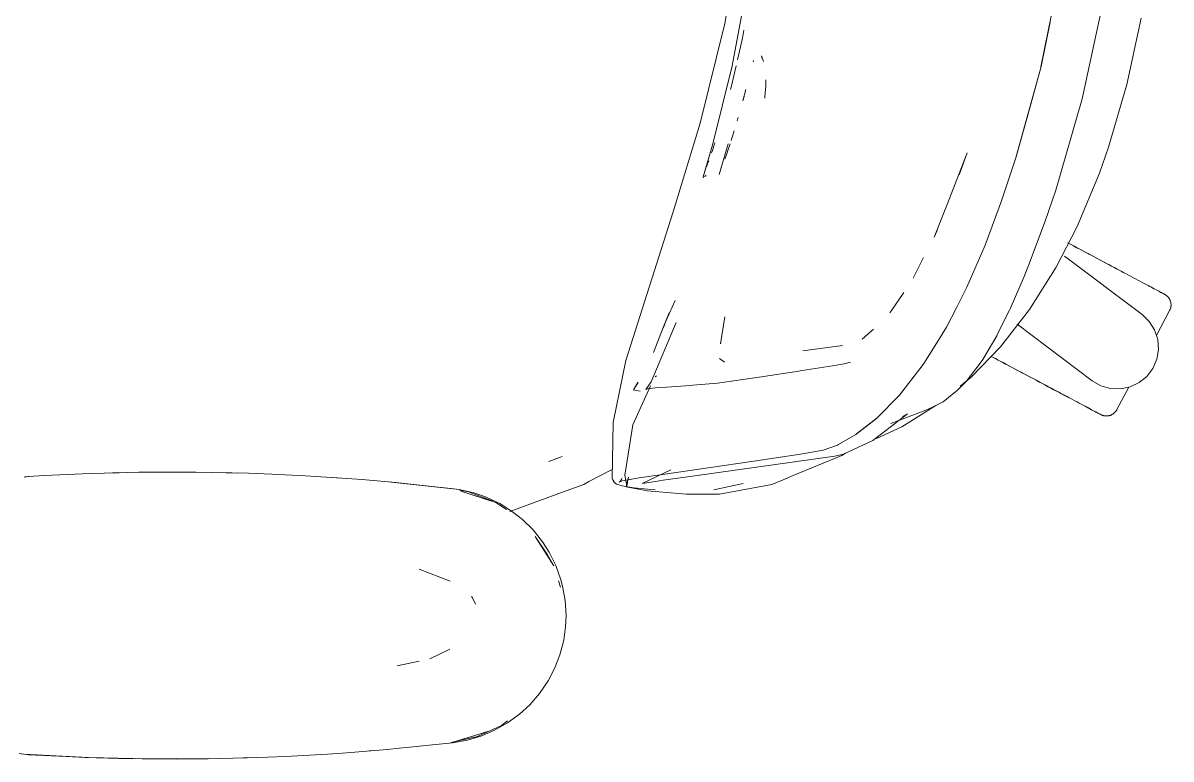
# Model space of a CAD drawing. Header units: millimetres. Extents: x 155927 to 317870, y -36033 to 97293.
# Drawn here: x 211572.2 to 211959.9, y 17294.4 to 17543.1 of the extents above; entities that cross this region are included whole.
import ezdxf

# ---------------------------------------------------------------- set-up
doc = ezdxf.new("R2010")
doc.units = ezdxf.units.MM
doc.header["$MEASUREMENT"] = 0
doc.layers.add('G-IMPT', color=8, linetype='CONTINUOUS', lineweight=9)
doc.layers.add('I-FURN', color=8, linetype='CONTINUOUS', lineweight=9)

msp = doc.modelspace()

# ---------------------------------------------------------------- linework, layer by layer
at = {"layer": 'G-IMPT'}
for p, q in [((211809.25, 17542.92), (211815.51, 17580.66)), ((211922.22, 17559.49), (211916, 17528.25)), ((211916, 17528.25), (211922.21, 17559.41)), ((211811.72, 17528.6), (211816.65, 17555.27)), ((211936.57, 17548.22), (211929.9, 17517.43)), ((211916.04, 17528.36), (211919.12, 17543.39)), ((211944.99, 17522.33), (211949.81, 17544.69)), ((211800.94, 17509.24), (211809.25, 17542.92)), ((211815.67, 17540.65), (211815.2, 17538.02)), ((211815.2, 17538.02), (211813.49, 17530.6)), ((211821.6, 17532.01), (211822.29, 17530.06)), ((211821.6, 17532.01), (211821.82, 17530.96)), ((211811.72, 17528.6), (211805.17, 17502.29)), ((211813.04, 17528.62), (211811.49, 17521.87)), ((211818.93, 17530.41), (211818.8, 17530)), ((211916.04, 17528.36), (211907.61, 17497.96)), ((211916.04, 17528.36), (211907.66, 17497.87)), ((211911.39, 17511.12), (211916.04, 17528.36)), ((211823.14, 17523.92), (211823.14, 17523.22)), ((211811.49, 17521.87), (211811.14, 17520.59)), ((211815.34, 17516.79), (211816.33, 17520.65)), ((211823.03, 17521.85), (211822.76, 17518.14)), ((211823.03, 17521.85), (211823.14, 17523.22)), ((211938.82, 17501.09), (211944.99, 17522.33)), ((211815.34, 17516.79), (211815.73, 17518.31)), ((211822.76, 17518.14), (211822.73, 17517.66)), ((211920.96, 17486.6), (211929.9, 17517.43)), ((211800.94, 17509.24), (211791.76, 17479.26)), ((211813.43, 17510), (211813.76, 17511.12)), ((211911.39, 17511.12), (211907.61, 17497.96)), ((211811.65, 17504.21), (211812.44, 17506.7)), ((211805.17, 17502.29), (211801.9, 17491.06)), ((211805.17, 17502.29), (211802.06, 17491.46)), ((211805.17, 17502.29), (211802.11, 17491.75)), ((211805.8, 17502.29), (211805.06, 17500.06)), ((211805.8, 17502.29), (211805.95, 17502.75)), ((211810.36, 17502.29), (211807.33, 17491.86)), ((211810.25, 17499.99), (211811.03, 17502.29)), ((211811.41, 17503.43), (211811.65, 17504.21)), ((211935.75, 17492.35), (211938.82, 17501.09)), ((211803.79, 17496.51), (211803.44, 17495.54)), ((211804.78, 17499.26), (211805.06, 17500.06)), ((211809.24, 17497.11), (211810, 17499.27)), ((211810.25, 17499.99), (211810, 17499.27)), ((211891.06, 17499.21), (211884.35, 17481.76)), ((211891.06, 17499.21), (211888.34, 17491.77)), ((211902.65, 17482.95), (211907.66, 17497.87)), ((211803.44, 17495.54), (211803.05, 17494.47)), ((211801.9, 17491.06), (211802.03, 17490.82)), ((211802.11, 17491.75), (211802.06, 17491.46)), ((211802.99, 17491.6), (211802.38, 17491.22)), ((211802.99, 17491.6), (211802.78, 17491.46)), ((211935.75, 17492.35), (211928.23, 17474.38)), ((211920.96, 17486.6), (211919.76, 17482.99)), ((211884.35, 17481.76), (211883.68, 17480.03)), ((211902.65, 17482.95), (211897.19, 17468.07)), ((211917.42, 17476.17), (211919.76, 17482.99)), ((211791.76, 17479.26), (211775.77, 17429.02)), ((211883.68, 17480.03), (211879.96, 17470.71)), ((211917.42, 17476.17), (211911.82, 17461.1)), ((211928.23, 17474.38), (211921.14, 17460.6)), ((211879.96, 17470.71), (211880.96, 17472.95)), ((211897.19, 17468.07), (211891.01, 17453.84)), ((211872.79, 17456.87), (211876.33, 17463.84)), ((211910.34, 17457.42), (211911.82, 17461.1)), ((211921.14, 17460.6), (211912.16, 17446.31)), ((211887.63, 17447.12), (211891.01, 17453.84)), ((211905.57, 17446.46), (211910.34, 17457.42)), ((211865.76, 17446.26), (211869.26, 17451.39)), ((211869.26, 17451.39), (211869.65, 17451.97)), ((211789.47, 17442.58), (211792.52, 17449.3)), ((211865.76, 17446.26), (211865.01, 17445.16)), ((211887.63, 17447.12), (211884.06, 17440.33)), ((211912.16, 17446.31), (211902.36, 17433.7)), ((211905.57, 17446.46), (211905.35, 17446.02)), ((211788.44, 17440), (211790.47, 17445.12)), ((211790.47, 17445.11), (211788.44, 17440)), ((211788.45, 17440.21), (211790.47, 17445.11)), ((211807.8, 17434.68), (211809.2, 17443.84)), ((211901.35, 17438.01), (211905.35, 17446.02)), ((211784.31, 17421.87), (211792.75, 17441.84)), ((211788.45, 17440.21), (211785.19, 17431.74)), ((211859.49, 17439.63), (211855.58, 17436.29)), ((211880.29, 17434.1), (211884.06, 17440.33)), ((211807.8, 17434.68), (211807.85, 17435.02)), ((211901.04, 17437.41), (211896.31, 17429.41)), ((211901.35, 17438.01), (211901.04, 17437.41)), ((211835.63, 17432.35), (211848.99, 17434.13)), ((211848.99, 17434.13), (211848.52, 17433.98)), ((211880.29, 17434.1), (211876.41, 17428)), ((211892.4, 17423.41), (211902.36, 17433.7)), ((211771.57, 17408.07), (211775.77, 17429.02)), ((211807.45, 17429.73), (211809.09, 17428.45)), ((211835.33, 17425.67), (211847.06, 17427.47)), ((211847.06, 17427.47), (211847.53, 17427.55)), ((211849.51, 17427.97), (211847.53, 17427.55)), ((211851.67, 17428.43), (211849.51, 17427.97)), ((211868.22, 17417.31), (211876.24, 17427.74)), ((211876.41, 17428), (211876.24, 17427.74)), ((211890.73, 17421.99), (211895.44, 17428.12)), ((211895.44, 17428.12), (211896.31, 17429.41)), ((211785.76, 17423.58), (211786.2, 17423.85)), ((211820.86, 17423.38), (211806.79, 17421.35)), ((211820.86, 17423.38), (211834.22, 17425.49)), ((211834.22, 17425.49), (211834.73, 17425.57)), ((211835.33, 17425.67), (211834.73, 17425.57)), ((211892.4, 17423.41), (211888.73, 17420.41)), ((211778.2, 17407.36), (211784.19, 17420.53)), ((211778.35, 17419.19), (211779.93, 17421.66)), ((211778.35, 17419.19), (211778.41, 17419.17)), ((211779.93, 17421.66), (211778.41, 17419.17)), ((211778.41, 17419.17), (211779.9, 17421.64)), ((211779.28, 17418.9), (211778.41, 17419.17)), ((211782.55, 17419.2), (211784.31, 17421.87)), ((211783.27, 17419.48), (211782.55, 17419.2)), ((211783.27, 17419.48), (211783.28, 17419.49)), ((211785.66, 17419.78), (211783.28, 17419.49)), ((211785.66, 17419.78), (211785.75, 17419.79)), ((211789.62, 17420.09), (211785.75, 17419.79)), ((211797.48, 17420.65), (211789.62, 17420.09)), ((211798.47, 17420.72), (211797.48, 17420.65)), ((211806.71, 17421.34), (211798.47, 17420.72)), ((211806.71, 17421.34), (211806.79, 17421.35)), ((211882.97, 17415.1), (211887.84, 17418.97)), ((211887.84, 17418.97), (211890.73, 17421.99)), ((211780.63, 17418.73), (211779.28, 17418.9)), ((211868.22, 17417.31), (211860.48, 17409.41)), ((211882.97, 17415.1), (211881.84, 17414.49)), ((211865.26, 17407.73), (211877.17, 17412.24)), ((211869.03, 17406.67), (211880.48, 17413.8)), ((211879.4, 17413.32), (211877.17, 17412.24)), ((211881.84, 17414.49), (211879.4, 17413.32)), ((211771.57, 17408.07), (211771.19, 17389.08)), ((211778.2, 17407.36), (211775.49, 17390.32)), ((211853.51, 17403.99), (211860.48, 17409.41)), ((211860.69, 17409.71), (211853.74, 17404.32)), ((211860.69, 17409.71), (211857.12, 17406.9)), ((211870.92, 17410.97), (211859.21, 17402.02)), ((211870.92, 17410.97), (211869.19, 17409.98)), ((211853.51, 17403.99), (211847.68, 17400.7)), ((211853.74, 17404.32), (211857.12, 17406.9)), ((211860.4, 17402.69), (211869.03, 17406.67)), ((211842.47, 17398.73), (211847.26, 17400.49)), ((211847.68, 17400.7), (211847.26, 17400.49)), ((211852.69, 17398.99), (211859.21, 17402.02)), ((211754.32, 17396.61), (211749.85, 17394.97)), ((211749.85, 17394.97), (211753.73, 17396.35)), ((211754.32, 17396.61), (211753.73, 17396.35)), ((211799.12, 17390.1), (211846.34, 17396.77)), ((211819.03, 17395.04), (211834.8, 17397.43)), ((211848.77, 17396.93), (211832.32, 17390.14)), ((211842.47, 17398.73), (211834.8, 17397.43)), ((211846.34, 17396.77), (211849.33, 17397.42)), ((211849.94, 17397.7), (211848.77, 17396.93)), ((211852.69, 17398.99), (211849.33, 17397.42)), ((211770.93, 17392.1), (211763.35, 17388.13)), ((211781.27, 17387.47), (211791.01, 17392.09)), ((211788.15, 17390.49), (211819.03, 17395.04)), ((211572.7, 17389.58), (211574.18, 17389.85)), ((211573.95, 17389.85), (211572.7, 17389.7)), ((211579.62, 17390.14), (211573.95, 17389.85)), ((211579.62, 17390.14), (211592.18, 17390.75)), ((211595.72, 17390.88), (211592.18, 17390.75)), ((211611.39, 17391.26), (211595.72, 17390.88)), ((211599.77, 17390.96), (211602.45, 17391.08)), ((211604.67, 17391.08), (211602.45, 17391.08)), ((211611.39, 17391.26), (211615.91, 17391.31)), ((211615.91, 17391.31), (211630.62, 17391.3)), ((211636.09, 17391.23), (211630.62, 17391.3)), ((211636.09, 17391.23), (211648.4, 17390.93)), ((211642.87, 17391.09), (211640.79, 17391.09)), ((211644.53, 17391.01), (211642.87, 17391.09)), ((211656.28, 17390.64), (211648.4, 17390.93)), ((211656.28, 17390.64), (211667.58, 17390.1)), ((211676.45, 17389.54), (211667.58, 17390.1)), ((211676.45, 17389.54), (211686.74, 17388.81)), ((211678.49, 17389.4), (211676.59, 17389.49)), ((211678.49, 17389.4), (211679.91, 17389.27)), ((211698.14, 17387.83), (211686.74, 17388.81)), ((211763.35, 17388.13), (211761.59, 17387.2)), ((211771.19, 17389.08), (211771.8, 17388.04)), ((211771.67, 17388.67), (211771.8, 17388.04)), ((211771.67, 17388.67), (211771.77, 17388.12)), ((211771.8, 17388.04), (211771.77, 17388.12)), ((211772.17, 17387.55), (211771.8, 17388.04)), ((211774.66, 17388.43), (211773.56, 17387.88)), ((211774.06, 17388.27), (211773.56, 17387.88)), ((211774.04, 17388.27), (211780.3, 17389.37)), ((211774.66, 17388.43), (211774.04, 17388.27)), ((211774.06, 17388.27), (211774.38, 17388.81)), ((211774.46, 17389.31), (211774.38, 17388.81)), ((211776.17, 17386.74), (211775.49, 17390.32)), ((211776.66, 17389.61), (211775.94, 17386.33)), ((211776.66, 17389.61), (211776.17, 17386.74)), ((211780.3, 17389.37), (211788.15, 17390.49)), ((211787.16, 17388.44), (211782.14, 17387.61)), ((211787.16, 17388.44), (211788.46, 17388.66)), ((211799.12, 17390.1), (211788.46, 17388.66)), ((211825.1, 17387.15), (211828.95, 17388.74)), ((211832.32, 17390.14), (211828.95, 17388.74)), ((211719.57, 17385.47), (211696.62, 17387.93)), ((211696.62, 17387.93), (211716.76, 17385.81)), ((211719.57, 17385.47), (211698.14, 17387.83)), ((211719.57, 17385.47), (211716.76, 17385.81)), ((211719.57, 17385.47), (211724.54, 17384.32)), ((211719.65, 17385.26), (211722.71, 17384.68)), ((211731.93, 17381.07), (211720.07, 17384.89)), ((211729.22, 17381.97), (211720.07, 17384.89)), ((211722.71, 17384.68), (211730.89, 17381.48)), ((211728.67, 17382.87), (211724.54, 17384.32)), ((211736.68, 17378.07), (211755.62, 17385.01)), ((211755.62, 17385.01), (211761.59, 17387.2)), ((211772.71, 17387.23), (211772.17, 17387.55)), ((211772.71, 17387.23), (211774.57, 17386.68)), ((211777.85, 17386.14), (211774.57, 17386.68)), ((211778.26, 17385.88), (211775.94, 17386.33)), ((211777.85, 17386.14), (211778.46, 17386.07)), ((211782.51, 17385.07), (211778.26, 17385.88)), ((211778.46, 17386.07), (211783.15, 17385.55)), ((211781.27, 17387.47), (211782.14, 17387.61)), ((211782.98, 17385.03), (211782.51, 17385.07)), ((211782.98, 17385.03), (211792.31, 17384.23)), ((211783.15, 17385.55), (211785.74, 17385.34)), ((211792.31, 17384.23), (211796.26, 17383.88)), ((211805.53, 17385.32), (211814.84, 17387.37)), ((211807.4, 17383.91), (211825.1, 17387.15)), ((211814.84, 17387.37), (211815.42, 17387.52)), ((211733.25, 17380.68), (211728.67, 17382.87)), ((211731.93, 17381.07), (211729.22, 17381.97)), ((211731.93, 17381.07), (211735.51, 17378.65)), ((211733.25, 17380.68), (211737.58, 17377.95)), ((211800.43, 17383.89), (211796.26, 17383.88)), ((211807.4, 17383.91), (211800.43, 17383.89)), ((211740.88, 17375.33), (211737.58, 17377.95)), ((211744.49, 17371.78), (211740.88, 17375.33)), ((211744.49, 17371.78), (211747.68, 17367.8)), ((211751.54, 17359.65), (211745.22, 17369.6)), ((211749.38, 17363.33), (211745.22, 17369.6)), ((211749.94, 17364.25), (211747.68, 17367.8)), ((211751.54, 17359.65), (211749.38, 17363.33)), ((211752.18, 17359.75), (211749.94, 17364.25)), ((211706.06, 17358.57), (211716.48, 17354.43)), ((211752.18, 17359.75), (211753.89, 17354.97)), ((211753.1, 17354.54), (211753.71, 17352.51)), ((211754.46, 17352.84), (211753.89, 17354.97)), ((211724.01, 17348.9), (211723.71, 17349.35)), ((211755.34, 17347.9), (211754.46, 17352.84)), ((211725.02, 17346.68), (211724.01, 17348.9)), ((211755.64, 17342.85), (211755.34, 17347.9)), ((211755.64, 17342.85), (211755.46, 17339.01)), ((211754.82, 17334.49), (211755.46, 17339.01)), ((211754.82, 17334.49), (211753.55, 17329.63)), ((211716.39, 17331.48), (211709.6, 17328.21)), ((211698.56, 17325.87), (211705.99, 17327.45)), ((211751.72, 17324.92), (211753.55, 17329.63)), ((211749.53, 17320.75), (211751.72, 17324.92)), ((211749.53, 17320.75), (211746.7, 17316.58)), ((211746.7, 17316.58), (211743.38, 17312.75)), ((211739.94, 17309.58), (211743.38, 17312.75)), ((211731.42, 17304.08), (211735.86, 17306.59)), ((211735.9, 17307.28), (211733.79, 17305.68)), ((211739.94, 17309.58), (211735.86, 17306.59)), ((211716.76, 17299.9), (211729.22, 17303.73)), ((211729.22, 17303.73), (211720.07, 17300.82)), ((211725.73, 17301.95), (211733.79, 17305.68)), ((211731.42, 17304.08), (211727.18, 17302.26)), ((211699.35, 17298), (211717.27, 17299.9)), ((211716.76, 17299.9), (211720.07, 17300.82)), ((211717.27, 17299.9), (211722.31, 17300.8)), ((211725.73, 17301.95), (211717.32, 17300.03)), ((211727.18, 17302.26), (211722.31, 17300.8)), ((211572.57, 17295.97), (211570.93, 17296.22)), ((211593.15, 17294.92), (211572.57, 17295.97)), ((211594.36, 17294.88), (211572.57, 17295.97)), ((211572.57, 17295.97), (211574.18, 17295.85)), ((211594.36, 17294.88), (211574.18, 17295.85)), ((211614.55, 17294.42), (211593.15, 17294.92)), ((211604.71, 17294.58), (211593.15, 17294.92)), ((211593.15, 17294.92), (211594.36, 17294.88)), ((211654.91, 17295.02), (211643.15, 17294.63)), ((211654.91, 17295.02), (211660.93, 17295.27)), ((211675.07, 17296.08), (211660.93, 17295.27)), ((211680.16, 17296.4), (211675.07, 17296.08)), ((211680.16, 17296.4), (211695.22, 17297.65)), ((211688.34, 17297.06), (211690.02, 17297.22)), ((211695.22, 17297.65), (211699.35, 17298)), ((211614.55, 17294.42), (211594.36, 17294.88)), ((211634.73, 17294.46), (211604.71, 17294.58)), ((211614.55, 17294.42), (211604.71, 17294.58)), ((211604.71, 17294.58), (211623.94, 17294.37)), ((211612.51, 17294.44), (211610.3, 17294.52)), ((211614.55, 17294.45), (211612.51, 17294.44)), ((211634.73, 17294.46), (211614.55, 17294.42)), ((211634.73, 17294.46), (211623.94, 17294.37)), ((211634.73, 17294.46), (211643.15, 17294.63)), ((211648.09, 17294.76), (211646.59, 17294.75)), ((211650.02, 17294.87), (211648.09, 17294.76))]:
    msp.add_line(p, q, dxfattribs=at)
at = {"layer": 'I-FURN'}
for p, q in [((211925.96, 17468.31), (211924.99, 17468.83)), ((211925.44, 17468.59), (211926.4, 17468.08)), ((211926.93, 17467.79), (211925.96, 17468.31)), ((211926.4, 17468.08), (211927.38, 17467.55)), ((211927.91, 17467.27), (211926.93, 17467.79)), ((211927.38, 17467.55), (211928.37, 17467.03)), ((211928.91, 17466.74), (211927.91, 17467.27)), ((211928.37, 17467.03), (211929.36, 17466.5)), ((211929.9, 17466.21), (211928.91, 17466.74)), ((211929.36, 17466.5), (211930.36, 17465.97)), ((211930.9, 17465.68), (211929.9, 17466.21)), ((211930.36, 17465.97), (211931.37, 17465.44)), ((211931.91, 17465.15), (211930.9, 17465.68)), ((211923.99, 17464.27), (211950.13, 17444.57)), ((211931.37, 17465.44), (211932.37, 17464.9)), ((211932.91, 17464.61), (211931.91, 17465.15)), ((211932.37, 17464.9), (211933.38, 17464.37)), ((211933.92, 17464.08), (211932.91, 17464.61)), ((211933.38, 17464.37), (211934.38, 17463.83)), ((211934.92, 17463.55), (211933.92, 17464.08)), ((211934.38, 17463.83), (211935.38, 17463.3)), ((211935.92, 17463.01), (211934.92, 17463.55)), ((211935.38, 17463.3), (211936.38, 17462.77)), ((211936.92, 17462.49), (211935.92, 17463.01)), ((211936.38, 17462.77), (211937.37, 17462.24)), ((211937.9, 17461.96), (211936.92, 17462.49)), ((211937.37, 17462.24), (211938.35, 17461.72)), ((211938.88, 17461.44), (211937.9, 17461.96)), ((211938.35, 17461.72), (211939.33, 17461.2)), ((211939.85, 17460.93), (211938.88, 17461.44)), ((211939.33, 17461.2), (211940.29, 17460.69)), ((211940.81, 17460.42), (211939.85, 17460.93)), ((211940.29, 17460.69), (211941.24, 17460.19)), ((211941.75, 17459.91), (211940.81, 17460.42)), ((211941.24, 17460.19), (211942.18, 17459.69)), ((211942.68, 17459.42), (211941.75, 17459.91)), ((211942.18, 17459.69), (211943.1, 17459.2)), ((211943.59, 17458.93), (211942.68, 17459.42)), ((211943.1, 17459.2), (211944.01, 17458.71)), ((211944.49, 17458.46), (211943.59, 17458.93)), ((211945.37, 17457.99), (211944.49, 17458.46)), ((211946.22, 17457.54), (211945.37, 17457.99)), ((211947.06, 17457.09), (211946.22, 17457.54)), ((211947.87, 17456.66), (211947.06, 17457.09)), ((211948.66, 17456.24), (211947.87, 17456.66)), ((211949.42, 17455.84), (211948.66, 17456.24)), ((211950.16, 17455.45), (211949.42, 17455.84)), ((211950.86, 17455.07), (211950.16, 17455.45)), ((211951.54, 17454.71), (211950.86, 17455.07)), ((211952.19, 17454.37), (211951.54, 17454.71)), ((211952.81, 17454.04), (211952.19, 17454.37)), ((211953.39, 17453.73), (211952.81, 17454.04)), ((211953.08, 17453.89), (211953.65, 17453.59)), ((211953.94, 17453.43), (211953.39, 17453.73)), ((211953.65, 17453.59), (211954.18, 17453.31)), ((211954.46, 17453.16), (211953.94, 17453.43)), ((211954.18, 17453.31), (211954.68, 17453.04)), ((211954.94, 17452.9), (211954.46, 17453.16)), ((211954.68, 17453.04), (211955.15, 17452.79)), ((211955.39, 17452.67), (211954.94, 17452.9)), ((211955.15, 17452.79), (211955.58, 17452.56)), ((211955.8, 17452.45), (211955.39, 17452.67)), ((211955.58, 17452.56), (211955.97, 17452.35)), ((211956.17, 17452.25), (211955.8, 17452.45)), ((211955.97, 17452.35), (211956.33, 17452.16)), ((211956.5, 17452.07), (211956.17, 17452.25)), ((211956.33, 17452.16), (211956.65, 17452)), ((211956.8, 17451.91), (211956.5, 17452.07)), ((211956.65, 17452), (211956.92, 17451.85)), ((211957.06, 17451.78), (211956.8, 17451.91)), ((211956.92, 17451.85), (211957.17, 17451.72)), ((211957.28, 17451.66), (211957.06, 17451.78)), ((211957.17, 17451.72), (211957.37, 17451.61)), ((211957.46, 17451.56), (211957.28, 17451.66)), ((211957.37, 17451.61), (211957.53, 17451.53)), ((211957.6, 17451.49), (211957.46, 17451.56)), ((211957.53, 17451.53), (211957.65, 17451.46)), ((211957.7, 17451.44), (211957.6, 17451.49)), ((211957.65, 17451.46), (211957.73, 17451.42)), ((211957.76, 17451.4), (211957.7, 17451.44)), ((211957.73, 17451.42), (211957.77, 17451.4)), ((211957.78, 17451.39), (211957.76, 17451.4)), ((211957.77, 17451.4), (211957.78, 17451.39)), ((211957.78, 17451.39), (211957.92, 17451.31)), ((211957.92, 17451.31), (211958.06, 17451.23)), ((211958.06, 17451.23), (211958.19, 17451.14)), ((211958.19, 17451.14), (211958.32, 17451.05)), ((211958.32, 17451.05), (211958.45, 17450.95)), ((211958.45, 17450.95), (211958.57, 17450.84)), ((211958.57, 17450.84), (211958.69, 17450.73)), ((211958.69, 17450.73), (211958.8, 17450.62)), ((211958.8, 17450.62), (211958.91, 17450.5)), ((211958.91, 17450.5), (211959.02, 17450.37)), ((211959.02, 17450.37), (211959.12, 17450.25)), ((211959.12, 17450.25), (211959.21, 17450.12)), ((211959.21, 17450.12), (211959.3, 17449.98)), ((211959.3, 17449.98), (211959.38, 17449.84)), ((211959.38, 17449.84), (211959.46, 17449.7)), ((211959.46, 17449.7), (211959.53, 17449.56)), ((211959.54, 17446.12), (211959.47, 17445.98)), ((211959.53, 17449.56), (211959.6, 17449.41)), ((211959.6, 17446.27), (211959.54, 17446.12)), ((211959.6, 17449.41), (211959.66, 17449.26)), ((211959.66, 17446.42), (211959.6, 17446.27)), ((211959.66, 17449.26), (211959.71, 17449.11)), ((211959.72, 17446.57), (211959.66, 17446.42)), ((211959.71, 17449.11), (211959.76, 17448.96)), ((211959.76, 17446.73), (211959.72, 17446.57)), ((211959.76, 17448.96), (211959.8, 17448.8)), ((211959.8, 17446.88), (211959.76, 17446.73)), ((211959.8, 17448.8), (211959.84, 17448.64)), ((211959.84, 17447.04), (211959.8, 17446.88)), ((211959.84, 17448.64), (211959.87, 17448.48)), ((211959.87, 17447.2), (211959.84, 17447.04)), ((211959.87, 17448.48), (211959.89, 17448.32)), ((211959.89, 17447.36), (211959.87, 17447.2)), ((211959.89, 17448.32), (211959.9, 17448.16)), ((211959.91, 17447.52), (211959.89, 17447.36)), ((211959.9, 17448.16), (211959.91, 17448)), ((211959.91, 17448), (211959.92, 17447.84)), ((211959.92, 17447.68), (211959.91, 17447.52)), ((211959.92, 17447.84), (211959.92, 17447.68)), ((211950.13, 17444.57), (211952.56, 17442.23)), ((211952.56, 17442.23), (211954.36, 17439.38)), ((211954.97, 17437.53), (211959.45, 17445.94)), ((211959.47, 17445.98), (211959.45, 17445.94)), ((211933.29, 17422.22), (211907.97, 17441.3)), ((211954.36, 17439.38), (211955.43, 17436.18)), ((211955.43, 17436.18), (211955.69, 17432.82)), ((211955.69, 17432.82), (211955.15, 17429.49)), ((211899.2, 17430.44), (211900.1, 17429.97)), ((211900.59, 17429.7), (211899.68, 17430.19)), ((211900.1, 17429.97), (211901.01, 17429.48)), ((211901.51, 17429.21), (211900.59, 17429.7)), ((211901.01, 17429.48), (211901.94, 17428.99)), ((211902.45, 17428.72), (211901.51, 17429.21)), ((211901.94, 17428.99), (211902.88, 17428.48)), ((211903.4, 17428.21), (211902.45, 17428.72)), ((211902.88, 17428.48), (211903.84, 17427.97)), ((211904.36, 17427.7), (211903.4, 17428.21)), ((211903.84, 17427.97), (211904.81, 17427.46)), ((211905.34, 17427.18), (211904.36, 17427.7)), ((211904.81, 17427.46), (211905.79, 17426.94)), ((211906.32, 17426.66), (211905.34, 17427.18)), ((211905.79, 17426.94), (211906.77, 17426.41)), ((211955.15, 17429.49), (211953.82, 17426.38)), ((211907.31, 17426.13), (211906.32, 17426.66)), ((211906.77, 17426.41), (211907.77, 17425.89)), ((211908.31, 17425.6), (211907.31, 17426.13)), ((211907.77, 17425.89), (211908.77, 17425.35)), ((211909.31, 17425.07), (211908.31, 17425.6)), ((211908.77, 17425.35), (211909.77, 17424.82)), ((211910.31, 17424.53), (211909.31, 17425.07)), ((211909.77, 17424.82), (211910.78, 17424.29)), ((211911.32, 17424), (211910.31, 17424.53)), ((211910.78, 17424.29), (211911.78, 17423.75)), ((211912.32, 17423.46), (211911.32, 17424)), ((211911.78, 17423.75), (211912.79, 17423.22)), ((211913.33, 17422.93), (211912.32, 17423.46)), ((211912.79, 17423.22), (211913.79, 17422.69)), ((211914.33, 17422.4), (211913.33, 17422.93)), ((211951.79, 17423.69), (211949.17, 17421.56)), ((211953.82, 17426.38), (211951.79, 17423.69)), ((211913.79, 17422.69), (211914.78, 17422.16)), ((211915.32, 17421.87), (211914.33, 17422.4)), ((211914.78, 17422.16), (211915.77, 17421.63)), ((211916.31, 17421.35), (211915.32, 17421.87)), ((211915.77, 17421.63), (211916.76, 17421.11)), ((211917.29, 17420.83), (211916.31, 17421.35)), ((211916.76, 17421.11), (211917.73, 17420.59)), ((211918.25, 17420.31), (211917.29, 17420.83)), ((211917.73, 17420.59), (211918.7, 17420.08)), ((211919.21, 17419.8), (211918.25, 17420.31)), ((211918.7, 17420.08), (211919.65, 17419.57)), ((211920.16, 17419.3), (211919.21, 17419.8)), ((211919.65, 17419.57), (211920.59, 17419.07)), ((211921.09, 17418.81), (211920.16, 17419.3)), ((211920.59, 17419.07), (211921.51, 17418.58)), ((211936.21, 17420.53), (211933.29, 17422.22)), ((211939.45, 17419.59), (211936.21, 17420.53)), ((211942.82, 17419.45), (211939.45, 17419.59)), ((211941.63, 17412.44), (211945.67, 17420.03)), ((211946.12, 17420.12), (211942.82, 17419.45)), ((211949.17, 17421.56), (211946.12, 17420.12)), ((211922, 17418.32), (211921.09, 17418.81)), ((211921.51, 17418.58), (211922.41, 17418.1)), ((211922.89, 17417.84), (211922, 17418.32)), ((211922.41, 17418.1), (211923.3, 17417.63)), ((211923.77, 17417.38), (211922.89, 17417.84)), ((211923.3, 17417.63), (211924.17, 17417.17)), ((211924.63, 17416.92), (211923.77, 17417.38)), ((211924.17, 17417.17), (211925.02, 17416.72)), ((211925.46, 17416.48), (211924.63, 17416.92)), ((211925.02, 17416.72), (211925.84, 17416.28)), ((211925.84, 17416.28), (211926.64, 17415.85)), ((211926.64, 17415.85), (211927.42, 17415.44)), ((211927.42, 17415.44), (211928.17, 17415.04)), ((211928.17, 17415.04), (211928.89, 17414.66)), ((211928.89, 17414.66), (211929.58, 17414.29)), ((211929.58, 17414.29), (211930.25, 17413.93)), ((211930.25, 17413.93), (211930.88, 17413.6)), ((211930.88, 17413.6), (211931.48, 17413.28)), ((211931.79, 17413.11), (211931.21, 17413.42)), ((211931.48, 17413.28), (211932.05, 17412.97)), ((211932.34, 17412.82), (211931.79, 17413.11)), ((211932.05, 17412.97), (211932.59, 17412.69)), ((211932.86, 17412.54), (211932.34, 17412.82)), ((211932.59, 17412.69), (211933.09, 17412.42)), ((211933.34, 17412.29), (211932.86, 17412.54)), ((211933.09, 17412.42), (211933.55, 17412.18)), ((211933.79, 17412.05), (211933.34, 17412.29)), ((211933.55, 17412.18), (211933.98, 17411.95)), ((211934.2, 17411.83), (211933.79, 17412.05)), ((211933.98, 17411.95), (211934.38, 17411.74)), ((211934.57, 17411.63), (211934.2, 17411.83)), ((211934.38, 17411.74), (211934.73, 17411.55)), ((211934.91, 17411.46), (211934.57, 17411.63)), ((211934.73, 17411.55), (211935.05, 17411.38)), ((211935.21, 17411.3), (211934.91, 17411.46)), ((211935.05, 17411.38), (211935.33, 17411.23)), ((211935.46, 17411.16), (211935.21, 17411.3)), ((211935.33, 17411.23), (211935.57, 17411.1)), ((211940.62, 17411.21), (211940.49, 17411.11)), ((211940.74, 17411.31), (211940.62, 17411.21)), ((211940.86, 17411.42), (211940.74, 17411.31)), ((211940.97, 17411.53), (211940.86, 17411.42)), ((211941.08, 17411.65), (211940.97, 17411.53)), ((211941.19, 17411.77), (211941.08, 17411.65)), ((211941.29, 17411.9), (211941.19, 17411.77)), ((211941.38, 17412.03), (211941.29, 17411.9)), ((211941.47, 17412.16), (211941.38, 17412.03)), ((211941.56, 17412.3), (211941.47, 17412.16)), ((211941.63, 17412.44), (211941.56, 17412.3)), ((211935.68, 17411.04), (211935.46, 17411.16)), ((211935.57, 17411.1), (211935.77, 17411)), ((211935.86, 17410.95), (211935.68, 17411.04)), ((211935.77, 17411), (211935.93, 17410.91)), ((211936, 17410.87), (211935.86, 17410.95)), ((211935.93, 17410.91), (211936.05, 17410.85)), ((211936.1, 17410.82), (211936, 17410.87)), ((211936.05, 17410.85), (211936.14, 17410.8)), ((211936.16, 17410.79), (211936.1, 17410.82)), ((211936.14, 17410.8), (211936.18, 17410.78)), ((211936.18, 17410.78), (211936.16, 17410.79)), ((211936.22, 17410.76), (211936.18, 17410.78)), ((211936.18, 17410.78), (211936.18, 17410.78)), ((211936.37, 17410.69), (211936.22, 17410.76)), ((211936.51, 17410.62), (211936.37, 17410.69)), ((211936.66, 17410.56), (211936.51, 17410.62)), ((211936.82, 17410.51), (211936.66, 17410.56)), ((211936.97, 17410.46), (211936.82, 17410.51)), ((211937.13, 17410.42), (211936.97, 17410.46)), ((211937.28, 17410.38), (211937.13, 17410.42)), ((211937.44, 17410.36), (211937.28, 17410.38)), ((211937.6, 17410.33), (211937.44, 17410.36)), ((211937.76, 17410.32), (211937.6, 17410.33)), ((211937.92, 17410.31), (211937.76, 17410.32)), ((211938.08, 17410.31), (211937.92, 17410.31)), ((211938.25, 17410.31), (211938.08, 17410.31)), ((211938.41, 17410.32), (211938.25, 17410.31)), ((211938.57, 17410.34), (211938.41, 17410.32)), ((211938.73, 17410.36), (211938.57, 17410.34)), ((211938.89, 17410.39), (211938.73, 17410.36)), ((211939.04, 17410.42), (211938.89, 17410.39)), ((211939.2, 17410.46), (211939.04, 17410.42)), ((211939.35, 17410.51), (211939.2, 17410.46)), ((211939.5, 17410.57), (211939.35, 17410.51)), ((211939.65, 17410.63), (211939.5, 17410.57)), ((211939.8, 17410.69), (211939.65, 17410.63)), ((211939.94, 17410.76), (211939.8, 17410.69)), ((211940.09, 17410.84), (211939.94, 17410.76)), ((211940.22, 17410.93), (211940.09, 17410.84)), ((211940.36, 17411.01), (211940.22, 17410.93)), ((211940.49, 17411.11), (211940.36, 17411.01))]:
    msp.add_line(p, q, dxfattribs=at)

doc.saveas('drawing.dxf')
